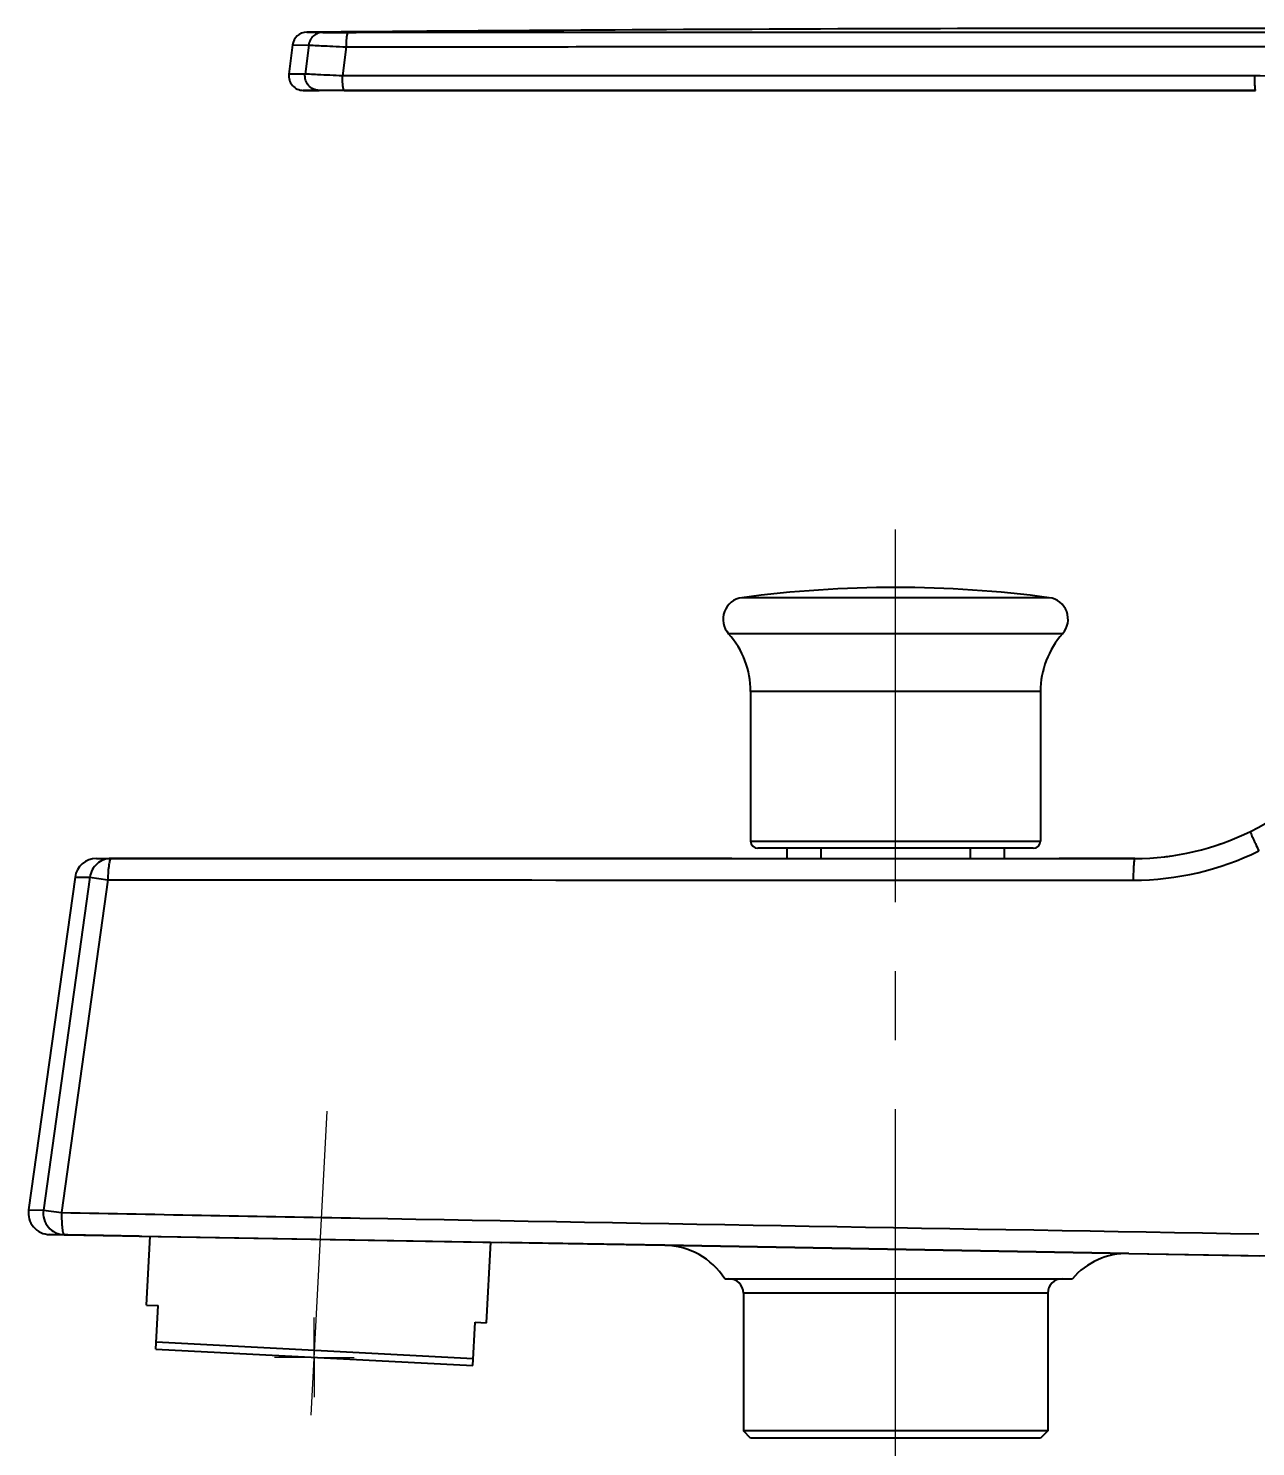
# Model space of a CAD drawing. Extents: x 0 to 1128, y 0 to 827.
# Drawn here: x 617.5 to 702.2, y 189.2 to 287 of the extents above; entities that cross this region are included whole.
import ezdxf

# ---------------------------------------------------------------- set-up
doc = ezdxf.new("R2010")
doc.units = 0
doc.header["$LTSCALE"] = 3
doc.header["$MEASUREMENT"] = 0
doc.header["$PDMODE"] = 3
doc.header["$PDSIZE"] = -10
doc.linetypes.add('CENTER2', pattern=[28.575000000000003, 19.05, -3.175, 3.175, -3.175])
doc.linetypes.add('DOT', pattern=[0.2, 0.1, -0.1])
doc.layers.get('0').update_dxf_attribs({"linetype": 'CONTINUOUS'})
doc.layers.get('DEFPOINTS').update_dxf_attribs({"linetype": 'CONTINUOUS'})
doc.layers.add('Cneter', color=1, linetype='CENTER2', lineweight=13)
doc.layers.add('DEF_LAYER_ASSEM_MEMBER', color=7, linetype='CONTINUOUS')
doc.styles.add('Daelim Dimension', font='')
doc.styles.get('Daelim Dimension').set_extended_font_data('나눔고딕')
doc.dimstyles.new('DEFAULT', dxfattribs={"dimscale": 2, "dimtxt": 2, "dimasz": 2, "dimexe": 0, "dimexo": 2, "dimgap": 1, "dimtad": 1, "dimdec": 1, "dimzin": 9, "dimdsep": 46, "dimtxsty": 'Daelim Dimension', "dimcen": 0.5, "dimclrd": 252, "dimclre": 252, "dimclrt": 3, "dimadec": 1, "dimazin": 0, "dimtfac": 1, "dimtdec": 1, "dimtix": 1, "dimtmove": 0, "dimatfit": 3, "dimfxl": 1, "dimtolj": 1, "dimtzin": 1, "dimlwd": 9, "dimlwe": 9, "dimarcsym": 0})

# ---------------------------------------------------------------- blocks, each defined once
blk = doc.blocks.new('*D4')
at = {"color": 5, "lineweight": 9, "ltscale": 0.5, "transparency": 16777216}
for p, q in [((637.2634409055954, 187.5670727634838), (637.2634409055954, 108.0115197522478)), ((816.8705379979956, 144.3801963534838), (816.8705379979956, 108.0115197522478)), ((641.2634409055954, 110.0115197522478), (812.8705379979956, 110.0115197522478))]:
    blk.add_line(p, q, dxfattribs=at)
at = {"color": 5, "ltscale": 0.5, "transparency": 16777216}
for points in [[(641.2634409055954, 110.6781864189144), (641.2634409055954, 109.3448530855811), (637.2634409055954, 110.0115197522478)], [(812.8705379979956, 110.6781864189144), (812.8705379979956, 109.3448530855811), (816.8705379979956, 110.0115197522478)]]:
    blk.add_solid(points, dxfattribs=at)
at = {"layer": 'DEFPOINTS', "color": 0, "ltscale": 0.5, "transparency": 16777216}
for p in [(637.2634409055954, 191.5670727634838), (816.8705379979956, 148.3801963534838), (816.8705379979956, 110.0115197522478)]:
    blk.add_point(p, dxfattribs=at)
at = {"color": 7, "ltscale": 0.5, "transparency": 16777216, "insert": (727.1451242358175, 122.8985011542506), "char_height": 10, "attachment_point": 2, "style": 'Daelim Dimension'}
blk.add_mtext('\\A1;180', dxfattribs=at)

msp = doc.modelspace()

# ---------------------------------------------------------------- linework, layer by layer
at = {"layer": 'Cneter', "lineweight": 5, "ltscale": 0.5}
for p, q in [((677.3705379979956, 183.8641319026838), (677.3705379979956, 252.4355354127838)), ((637.0540970805955, 191.3183947569838), (638.1531521616955, 212.2896149868837)), ((637.2634409055954, 195.3129128959837), (637.2634409055954, 198.0587530285838)), ((637.2634409055954, 195.3129128959837), (634.5176007729956, 195.3129128959837)), ((637.2634409055954, 195.3129128959837), (640.0092810381955, 195.3129128959837)), ((637.2634409055954, 195.3129128959837), (637.2634409055954, 192.5670727634838))]:
    msp.add_line(p, q, dxfattribs=at)
at = {"layer": 'DEF_LAYER_ASSEM_MEMBER', "color": 7, "linetype": 'Continuous'}
for p, q in [((636.7455230047954, 286.7432621445838), (637.8617070832954, 286.7377462040838)), ((635.7620129860954, 285.8673353175838), (635.5110423398955, 283.8595701473837)), ((636.5033202165955, 282.7355354127837), (637.6086669190954, 282.7355354127837)), ((637.6086669190954, 282.7355354127837), (636.5033202164955, 282.7355354127837)), ((639.3345945607953, 282.7355354127837), (637.6086669190954, 282.7355354127837)), ((639.3345945607953, 282.7355354127837), (702.2130646284954, 282.7355354127837)), ((702.2130735948954, 282.7355354127837), (639.3345945607953, 282.7355354127837)), ((667.3705379979956, 241.2545805437837), (667.3705379979956, 230.9355354127838)), ((687.3705379979956, 241.2545805437837), (687.3705379979956, 230.9355354127838)), ((686.8705379979956, 230.4355354127838), (667.8705379979956, 230.4355354127838)), ((669.8705379979956, 230.4355354127838), (669.8705379979956, 229.7355354127838)), ((672.2181113852955, 230.4355354127838), (672.2181113852955, 229.7355354127838)), ((682.5229646107955, 230.4355354127838), (682.5229646107955, 229.7355354127838)), ((684.8705379979956, 230.4355354127838), (684.8705379979956, 229.7355354127838)), ((622.2405845980954, 229.7355354127838), (693.8705289383954, 229.7355354127838)), ((622.2405845980954, 229.7355354127838), (623.2535987689953, 229.7355354127838)), ((666.0814891558955, 229.7355354127838), (623.2535987689953, 229.7355354127838)), ((623.2535987689953, 229.7355354127838), (693.8705379988955, 229.7355354127838)), ((693.8705379988955, 229.7355354127838), (688.6584245520953, 229.7355354127838)), ((620.7550024136954, 228.4430096839837), (617.5495938363956, 205.4912583737838)), ((625.1845887872955, 203.6762172113837), (619.0089974111954, 203.7840125597838)), ((619.0089974111954, 203.7840125597838), (620.0209046929954, 203.7663496524838)), ((625.1822878662956, 203.6762573740838), (620.0209046930954, 203.7663496524838)), ((620.0209046929954, 203.7663496524838), (661.4550178597956, 203.0431145168837)), ((625.1845887872955, 203.6762172113837), (650.1960174526953, 203.2396411000838)), ((625.6865517409956, 198.9237489861838), (625.9349316471953, 203.6631199279838)), ((649.1543458076953, 197.6938540144837), (649.4456745927955, 203.2527383833838)), ((661.4550178597956, 203.0431145168837), (650.1934523768955, 203.2396858735838)), ((661.4578000301954, 203.0430659539838), (650.1960174526953, 203.2396411000838)), ((661.4550178597956, 203.0431145168837), (693.4551549458954, 202.4845500463838)), ((693.4578000301954, 202.4845038762838), (661.4578000266956, 203.0430659560838)), ((693.4551549458954, 202.4845500463838), (702.4813688440954, 202.3269968966838)), ((693.4578000301954, 202.4845038762838), (747.8424555787954, 201.5352161825838)), ((665.5841738059953, 200.7355354127837), (689.5710954631954, 200.7355354127837)), ((666.8705379979956, 199.7355354127837), (666.8705379979956, 190.2355354127837)), ((687.8705379979956, 199.7355354127837), (687.8705379979956, 190.2355354127837)), ((625.6865517409956, 198.9237489861838), (626.4854553687956, 198.8818802211838)), ((626.3284474999955, 195.8859916168838), (626.4854553687956, 198.8818802211838)), ((648.1984343111953, 194.7398341751838), (648.3554421798954, 197.7357227794838)), ((648.3554421798954, 197.7357227794838), (649.1543458076953, 197.6938540144837)), ((626.3284474999955, 195.8859916168838), (648.1984343111953, 194.7398341751838)), ((626.3546154781955, 196.3853063842838), (648.2246022892955, 195.2391489425838)), ((687.8705379979956, 190.2355354127837), (666.8705379979956, 190.2355354127837)), ((667.3705379979956, 189.7355354127837), (666.8705379979956, 190.2355354127837)), ((687.8705379979956, 190.2355354127837), (687.3705379979956, 189.7355354127837)), ((687.3705379979956, 189.7355354127837), (667.3705379979956, 189.7355354127837))]:
    msp.add_line(p, q, dxfattribs=at)
at = {"layer": 'DEF_LAYER_ASSEM_MEMBER', "color": 9, "linetype": 'Continuous'}
for p, q in [((637.8617070832954, 286.7377462040838), (639.5894136650954, 286.7379912700837)), ((635.7620129860954, 285.8673353175838), (636.8829412316954, 285.8604133097838)), ((636.8829412316954, 285.8604133097838), (636.6272941381953, 283.8582098639837)), ((639.4569760321954, 285.7379655654838), (639.2005330044954, 283.7355430033838)), ((636.6272941381953, 283.8582098639837), (635.5110423398955, 283.8595701473837)), ((702.1561233236953, 283.7355300819837), (639.2005330044954, 283.7355430033838)), ((687.9692641126953, 247.7303461178838), (666.7718118833955, 247.7303461178838)), ((688.8905379979956, 245.2457708424838), (665.8505379979954, 245.2457708424838)), ((687.3705379979956, 241.2545805437837), (667.3705379979956, 241.2545805437837)), ((667.3705379979956, 230.9355354127838), (687.3705379979956, 230.9355354127838)), ((621.7825448354954, 228.4408428351838), (618.5768264260955, 205.4713175122837)), ((623.0238487902955, 228.2672425005838), (619.8277386941954, 205.2963987230838)), ((620.7550024136954, 228.4430096839837), (621.7829100153954, 228.4407918855838)), ((621.7829100162953, 228.4407918855838), (623.0238487892955, 228.2672425006837)), ((617.5495938363956, 205.4912583737838), (618.5764452878955, 205.4713706884838)), ((618.5764452879953, 205.4713706886837), (619.8277386915954, 205.2963987231838)), ((687.8705379979956, 199.7355354127837), (666.8705379979956, 199.7355354127837))]:
    msp.add_line(p, q, dxfattribs=at)
at = {"layer": 'DEF_LAYER_ASSEM_MEMBER', "color": 7, "linetype": 'DOT'}
msp.add_line((639.3345945607953, 282.7355354127837), (639.3341672237955, 282.7355354127837), dxfattribs=at)
at = {"layer": 'DEF_LAYER_ASSEM_MEMBER', "color": 7, "linetype": 'Continuous'}
for centre, radius, start, end in [((636.7542909410954, 285.7433005866837), 1.0000000003, 90.5023721840043, 172.8749844145987), ((698.1207125595956, -6713.039512401417), 7000.0518430026, 89.88336437520448, 90.50236547730606), ((636.5033202964955, 283.7355354127837), 1, 172.8749842189993, 269.9999954211021), ((666.9705379979955, 246.2435684170838), 1.5, 97.61316127160227, 221.6975466032008), ((677.3705379979956, 168.4355354127837), 80, 82.38683872839772, 97.61316127160227), ((687.7705379979955, 246.2435684170838), 1.5, 318.3024533967992, 82.38683872839772), ((661.3705379979956, 241.2545805437837), 6, 0, 41.69754660320083), ((693.3705379979956, 241.2545805437837), 6, 138.3024533967992, 180), ((693.8703037011956, 247.7357999648838), 18.0003410373, 296.337109894304, 326.7214109408981), ((693.8705379980954, 247.7355354126838), 17.9999999999, 269.9999999998957, 296.3368151149969), ((667.8705379979956, 230.9355354127838), 0.5, 180, 270), ((686.8705379979956, 230.9355354127838), 0.5, 270, 0), ((693.8767008316954, 247.7175211068837), 17.980962872, 288.7018251906969, 289.756134695401), ((622.2405846632955, 228.2355354127838), 1.5, 90.00000248939583, 172.0495777569006), ((693.8725527216955, 247.7202704581838), 17.98460475, 276.5750556748029, 278.0610524479999), ((619.0351760825954, 205.2837841014838), 1.5, 172.049577698101, 268.9999976404013), ((661.3705416852954, 198.0438274137837), 4.9999988477, 32.57082516299605, 89.00004225990523), ((693.3705329636955, 197.4852654883838), 4.9999984268, 88.99994230200512, 139.4543091349024), ((665.8705379979956, 199.7355354127837), 1, 0, 90), ((688.8705379979956, 199.7355354127837), 1, 90, 180)]:
    msp.add_arc(centre, radius, start, end, dxfattribs=at)
at = {"layer": 'DEF_LAYER_ASSEM_MEMBER', "color": 9, "linetype": 'Continuous'}
msp.add_arc((693.7733602388955, 247.7972695034838), 19.5604348556, 269.9898276722935, 296.2892282374008, dxfattribs=at)
for points, start_tangent, end_tangent in [([(637.8617070833955, 286.7377461890837), (637.5123761394955, 286.6722211470837), (637.2084830874956, 286.4860525673838), (636.9892610772954, 286.2032777704837), (636.8830099271954, 285.8604047236838)], (-0.9999961255597096, -0.002783678424243883), (-0.1214131576726659, -0.9926020577975608)), ([(639.5894136650954, 286.7379912684838), (639.5634418741956, 286.7182645599838), (639.5384099202956, 286.6611029707838), (639.4953454836955, 286.4441461183837), (639.4667547756953, 286.1200408504837), (639.4569760324955, 285.7379655654838)], (-0.999800612422928, -0.01996835994112577), (0.0009661298084753127, -0.9999995332964878)), ([(639.5894136650954, 286.7379912700837), (657.7202553040954, 286.7509487294838), (712.3546570845956, 286.7565239346837)], (0.9999995224346175, 0.000977307800469765), (0.9999999792105544, -0.0002039090258014975)), ([(636.8829412316954, 285.8604133097838), (637.1773233445956, 285.8425095028838), (637.7476950278954, 285.8140752854838), (638.5344891061955, 285.7779559940838), (639.4569760321954, 285.7379655654838)], (0.9965353998195908, -0.08316968742521713), (0.9991131918642934, -0.04210498596061637)), ([(639.4569760321954, 285.7379655654838), (657.6109330553954, 285.7510031903838), (712.3108942210956, 285.7567440042837)], (0.999999524899431, 0.0009747824950015459), (0.999999978366982, -0.0002080048930827666)), ([(637.6086669190954, 282.7355354127837), (637.2022947238956, 282.8238707919837), (636.8678490498955, 283.0732605800838), (636.6641326940953, 283.4395194679838), (636.6272943070953, 283.8582098428838)], (-0.999999999999984, 1.792565212787718e-07), (0.1213258336811802, 0.9926127352001719)), ([(639.2005330044954, 283.7355430033838), (637.4915106948956, 283.8122013807838), (636.9213921477954, 283.8406084377838), (636.6272941381953, 283.8582098639837)], (-0.9990851686360581, 0.04276477302008433), (-0.9968166189372637, 0.0797284654968494)), ([(639.3345945607953, 282.7355354134838), (639.3084952347954, 282.7548144404838), (639.2832930236955, 282.8116679948837), (639.2398023493954, 283.0284464141837), (639.2107433068954, 283.3528676566838), (639.2005394707953, 283.7355430030838)], (-0.9999999619709555, 0.0002757863080177272), (1.030884331138992e-06, 0.9999999999994686)), ([(711.8335186806955, 277.9870430119838), (710.0915700856954, 280.3632609010838), (707.7825674474955, 282.1917466375837), (705.0727630614954, 283.3428046970838), (702.1561233236953, 283.7355300819837)], (-0.4777851925472725, 0.878476698485831), (-0.9999999969323357, 7.832833906035576e-05)), ([(702.2130735938954, 282.7355354127837), (702.2019861527956, 282.7548076125838), (702.1912797392956, 282.8116553729838), (702.1814298947954, 282.9041457145838), (702.1728037792955, 283.0284267502838), (702.1657258948953, 283.1798935962838), (702.1604584924955, 283.3528482888838), (702.1561233241955, 283.7355300819837)], (-0.9999999999999863, 1.654647545853985e-07), (-3.035676285267796e-07, 0.999999999999954)), ([(701.8561804152955, 231.6039195145838), (701.8527416733955, 231.5943864130838), (701.8555126781955, 231.5724197012838), (701.8644719876954, 231.5382436390838), (701.8795816417955, 231.4921116018838), (701.9275571142955, 231.3659502665838), (701.9976599443953, 231.1985806048837), (702.0872058207956, 230.9963698384838), (702.1929249664954, 230.7667343198838), (702.4367278924956, 230.2599760393838)], (-0.8962714148940879, -0.4435059761082705), (0.4424954658469872, -0.896770741441121)), ([(623.2535987690953, 229.7355354127838), (622.7328346154954, 229.6402227563838), (622.2782832795956, 229.3664018973838), (621.9476052866953, 228.9489917695838), (621.7829100162953, 228.4407918855838)], (-1, 9.403747216597615e-11), (-0.1367408836179212, -0.9906068497377707)), ([(623.2535987690953, 229.7355354127838), (623.2106372495955, 229.7074478541838), (623.1663816102955, 229.6243541440838), (623.0928618419955, 229.3072991446838), (623.0430147881955, 228.8315257766837), (623.0238487892955, 228.2672425006837)], (-1, 6.605342105145214e-11), (0.01343007503421599, -0.9999098124753929)), ([(693.8705379978956, 229.7355409638838), (693.8606995341954, 229.7282971119838), (693.8509292393956, 229.7067150229838), (693.8320363029954, 229.6214681940837), (693.8146454041955, 229.4830106786838), (693.7994013263956, 229.2966092008838), (693.7868805802955, 229.0695867885838), (693.7775750401954, 228.8105288930838), (693.7698875243955, 228.2368349553838)], (-0.9999999999972172, -2.359200027379253e-06), (-5.786148810427973e-05, -0.9999999983260242)), ([(623.0238487902955, 228.2672425005838), (640.6423985775955, 228.2557059301838), (693.7698874672956, 228.2368349560838)], (0.9999997314873453, -0.0007328200581347997), (0.9999999900681567, -0.0001409385922063702)), ([(618.5764452879953, 205.4713706886837), (618.6223185577956, 204.8437124675838), (618.9190068003954, 204.2905039030838), (619.4142532902956, 203.9090036584838), (620.0209046930954, 203.7663496524838)], (-0.1344126275081286, -0.9909254490456693), (0.9998476951583217, -0.01745240632668611)), ([(619.8277386915954, 205.2963987231838), (619.8333390830953, 204.7140472146838), (619.8720105179955, 204.2177992683838), (619.9374527653954, 203.8845648240838), (619.9795220226956, 203.7965841315838), (620.0209046930954, 203.7663496524838)], (-0.02879056202004211, -0.9995854658500043), (0.9998476951584682, -0.017452406318298)), ([(619.8277386941954, 205.2963987230838), (640.3991445775955, 204.9256848806838), (702.4244592639955, 203.8270966158838)], (0.9998362027787994, -0.01809882904698174), (0.999847041143696, -0.01748983465320118))]:
    msp.add_spline(points, degree=3, dxfattribs=dict(at, start_tangent=start_tangent, end_tangent=end_tangent))

# ---------------------------------------------------------------- dimensions: what is measured, and where the dimension line sits
at = {"color": 5, "ltscale": 0.5}
dim = msp.add_linear_dim(base=(816.8705379979956, 110.0115197522478), p1=(637.2634409055954, 191.5670727634838), p2=(816.8705379979956, 148.3801963534838), dimstyle='DEFAULT', override={"dimtxt": 5, "dimexe": 1, "dimdec": 0, "dimclrd": 5, "dimclre": 5, "dimclrt": 7}, dxfattribs=at)
dim.commit()
dim.dimension.update_dxf_attribs({"geometry": '*D4', "text_midpoint": (727.1451242358175, 110.0115197522478), "dimtype": 160})

doc.saveas('drawing.dxf')
